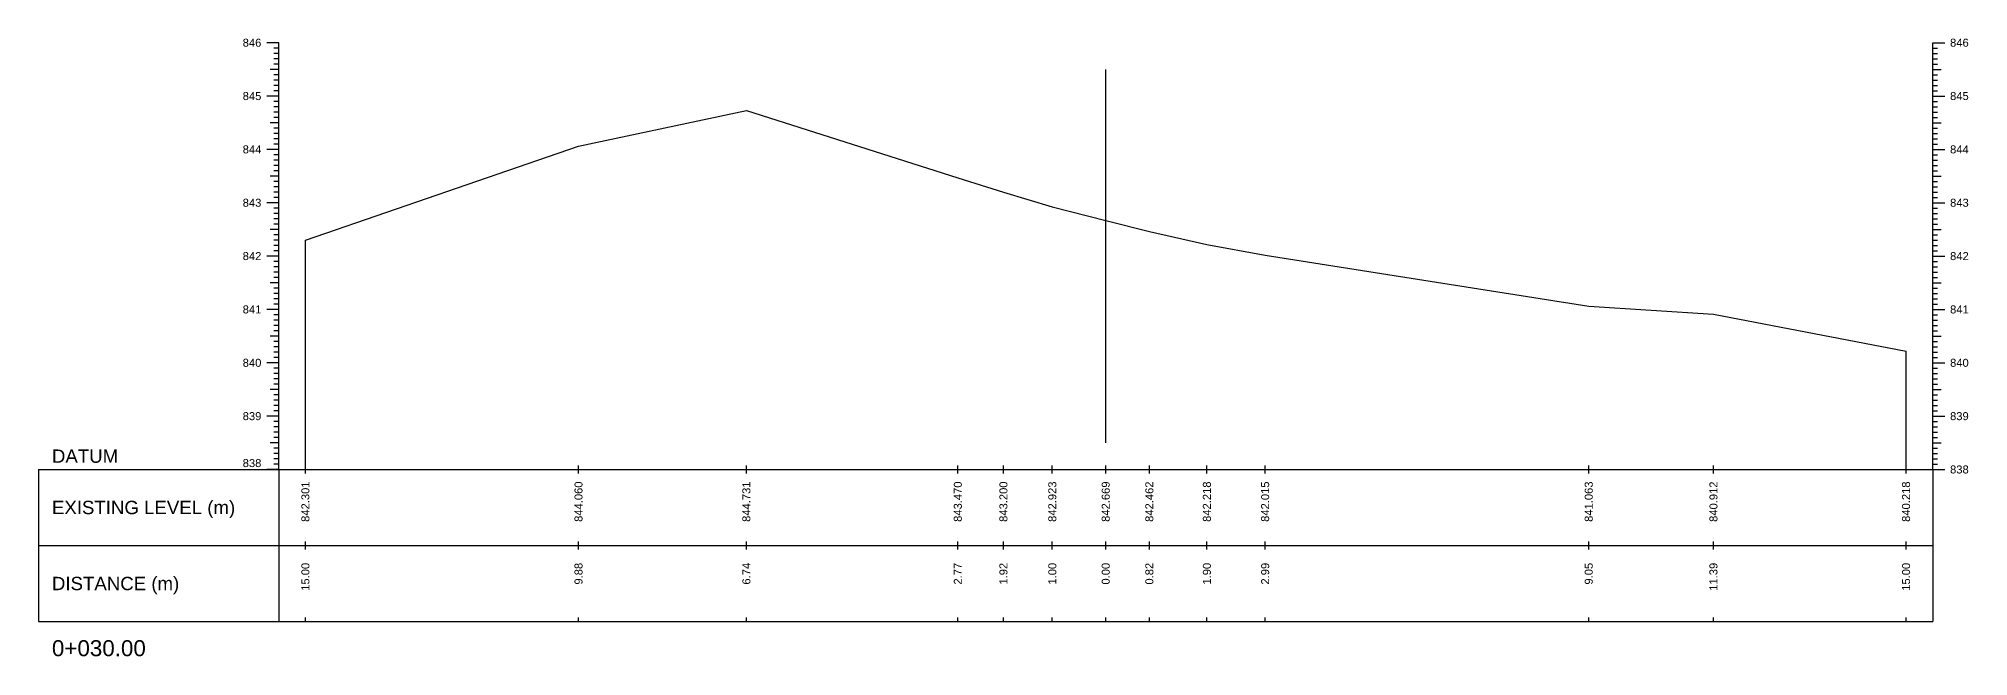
# Model space of a CAD drawing. Header units: millimetres. Extents: x 2757 to 35141, y 547 to 28513.
# Drawn here: x 29929.4 to 30291, y 26750.7 to 26866.6 of the extents above; entities that cross this region are included whole.
import ezdxf
from ezdxf.enums import TextEntityAlignment as Align

# ---------------------------------------------------------------- set-up
doc = ezdxf.new("R2010")
doc.units = ezdxf.units.MM
for name, color, linetype in [('CL', 4, 'Continuous'), ('CS_Drawing', 7, 'Continuous'), ('GL', 3, 'Continuous')]:
    doc.layers.add(name, color=color, linetype=linetype)
doc.styles.get("Standard").update_dxf_attribs({"font": 'arial.ttf'})

msp = doc.modelspace()

# ---------------------------------------------------------------- linework, layer by layer
at = {"layer": 'CL', "ltscale": 10}
msp.add_line((30129.35008, 26790.79126), (30129.35008, 26860.79126), dxfattribs=at)
at = {"layer": 'CS_Drawing'}
for p, q in [((29974.35008, 26865.79126), (29972.10008, 26865.79126)), ((29974.35008, 26865.79126), (29972.77508, 26865.79126)), ((29974.35008, 26865.79126), (29973.45008, 26865.79126)), ((29974.35008, 26864.79126), (29973.45008, 26864.79126)), ((29974.35008, 26863.79126), (29973.45008, 26863.79126)), ((29974.35008, 26862.79126), (29973.45008, 26862.79126)), ((29974.35008, 26785.79126), (29974.35008, 26865.79126)), ((30284.35008, 26865.79126), (30286.60008, 26865.79126)), ((30284.35008, 26865.79126), (30285.92508, 26865.79126)), ((30284.35008, 26865.79126), (30285.25008, 26865.79126)), ((30284.35008, 26785.79126), (30284.35008, 26865.79126)), ((30284.35008, 26864.79126), (30285.25008, 26864.79126)), ((30284.35008, 26863.79126), (30285.25008, 26863.79126)), ((30284.35008, 26862.79126), (30285.25008, 26862.79126)), ((29974.35008, 26860.79126), (29972.77508, 26860.79126)), ((29974.35008, 26861.79126), (29973.45008, 26861.79126)), ((29974.35008, 26860.79126), (29973.45008, 26860.79126)), ((29974.35008, 26859.79126), (29973.45008, 26859.79126)), ((29974.35008, 26858.79126), (29973.45008, 26858.79126)), ((30284.35008, 26861.79126), (30285.25008, 26861.79126)), ((30284.35008, 26860.79126), (30285.92508, 26860.79126)), ((30284.35008, 26860.79126), (30285.25008, 26860.79126)), ((30284.35008, 26859.79126), (30285.25008, 26859.79126)), ((30284.35008, 26858.79126), (30285.25008, 26858.79126)), ((29974.35008, 26855.79126), (29972.10008, 26855.79126)), ((29974.35008, 26855.79126), (29972.77508, 26855.79126)), ((29974.35008, 26857.79126), (29973.45008, 26857.79126)), ((29974.35008, 26856.79126), (29973.45008, 26856.79126)), ((29974.35008, 26855.79126), (29973.45008, 26855.79126)), ((30284.35008, 26857.79126), (30285.25008, 26857.79126)), ((30284.35008, 26856.79126), (30285.25008, 26856.79126)), ((30284.35008, 26855.79126), (30286.60008, 26855.79126)), ((30284.35008, 26855.79126), (30285.92508, 26855.79126)), ((30284.35008, 26855.79126), (30285.25008, 26855.79126)), ((29974.35008, 26854.79126), (29973.45008, 26854.79126)), ((29974.35008, 26853.79126), (29973.45008, 26853.79126)), ((29974.35008, 26852.79126), (29973.45008, 26852.79126)), ((29974.35008, 26851.79126), (29973.45008, 26851.79126)), ((30284.35008, 26854.79126), (30285.25008, 26854.79126)), ((30284.35008, 26853.79126), (30285.25008, 26853.79126)), ((30284.35008, 26852.79126), (30285.25008, 26852.79126)), ((30284.35008, 26851.79126), (30285.25008, 26851.79126)), ((29974.35008, 26850.79126), (29972.77508, 26850.79126)), ((29974.35008, 26850.79126), (29973.45008, 26850.79126)), ((29974.35008, 26849.79126), (29973.45008, 26849.79126)), ((29974.35008, 26848.79126), (29973.45008, 26848.79126)), ((30284.35008, 26850.79126), (30285.92508, 26850.79126)), ((30284.35008, 26850.79126), (30285.25008, 26850.79126)), ((30284.35008, 26849.79126), (30285.25008, 26849.79126)), ((30284.35008, 26848.79126), (30285.25008, 26848.79126)), ((29974.35008, 26845.79126), (29972.10008, 26845.79126)), ((29974.35008, 26845.79126), (29972.77508, 26845.79126)), ((29974.35008, 26847.79126), (29973.45008, 26847.79126)), ((29974.35008, 26846.79126), (29973.45008, 26846.79126)), ((29974.35008, 26845.79126), (29973.45008, 26845.79126)), ((29974.35008, 26844.79126), (29973.45008, 26844.79126)), ((30284.35008, 26847.79126), (30285.25008, 26847.79126)), ((30284.35008, 26846.79126), (30285.25008, 26846.79126)), ((30284.35008, 26845.79126), (30286.60008, 26845.79126)), ((30284.35008, 26845.79126), (30285.92508, 26845.79126)), ((30284.35008, 26845.79126), (30285.25008, 26845.79126)), ((30284.35008, 26844.79126), (30285.25008, 26844.79126)), ((29974.35008, 26840.79126), (29972.77508, 26840.79126)), ((29974.35008, 26843.79126), (29973.45008, 26843.79126)), ((29974.35008, 26842.79126), (29973.45008, 26842.79126)), ((29974.35008, 26841.79126), (29973.45008, 26841.79126)), ((29974.35008, 26840.79126), (29973.45008, 26840.79126)), ((30284.35008, 26843.79126), (30285.25008, 26843.79126)), ((30284.35008, 26842.79126), (30285.25008, 26842.79126)), ((30284.35008, 26841.79126), (30285.25008, 26841.79126)), ((30284.35008, 26840.79126), (30285.92508, 26840.79126)), ((30284.35008, 26840.79126), (30285.25008, 26840.79126)), ((29974.35008, 26839.79126), (29973.45008, 26839.79126)), ((29974.35008, 26838.79126), (29973.45008, 26838.79126)), ((29974.35008, 26837.79126), (29973.45008, 26837.79126)), ((30284.35008, 26839.79126), (30285.25008, 26839.79126)), ((30284.35008, 26838.79126), (30285.25008, 26838.79126)), ((30284.35008, 26837.79126), (30285.25008, 26837.79126)), ((29974.35008, 26835.79126), (29972.10008, 26835.79126)), ((29974.35008, 26835.79126), (29972.77508, 26835.79126)), ((29974.35008, 26836.79126), (29973.45008, 26836.79126)), ((29974.35008, 26835.79126), (29973.45008, 26835.79126)), ((29974.35008, 26834.79126), (29973.45008, 26834.79126)), ((29974.35008, 26833.79126), (29973.45008, 26833.79126)), ((30284.35008, 26836.79126), (30285.25008, 26836.79126)), ((30284.35008, 26835.79126), (30286.60008, 26835.79126)), ((30284.35008, 26835.79126), (30285.92508, 26835.79126)), ((30284.35008, 26835.79126), (30285.25008, 26835.79126)), ((30284.35008, 26834.79126), (30285.25008, 26834.79126)), ((30284.35008, 26833.79126), (30285.25008, 26833.79126)), ((29974.35008, 26830.79126), (29972.77508, 26830.79126)), ((29974.35008, 26832.79126), (29973.45008, 26832.79126)), ((29974.35008, 26831.79126), (29973.45008, 26831.79126)), ((29974.35008, 26830.79126), (29973.45008, 26830.79126)), ((29974.35008, 26829.79126), (29973.45008, 26829.79126)), ((30284.35008, 26832.79126), (30285.25008, 26832.79126)), ((30284.35008, 26831.79126), (30285.25008, 26831.79126)), ((30284.35008, 26830.79126), (30285.92508, 26830.79126)), ((30284.35008, 26830.79126), (30285.25008, 26830.79126)), ((30284.35008, 26829.79126), (30285.25008, 26829.79126)), ((29974.35008, 26828.79126), (29973.45008, 26828.79126)), ((29974.35008, 26827.79126), (29973.45008, 26827.79126)), ((29974.35008, 26826.79126), (29973.45008, 26826.79126)), ((29979.35008, 26785.79126), (29979.35008, 26828.80126)), ((30284.35008, 26828.79126), (30285.25008, 26828.79126)), ((30284.35008, 26827.79126), (30285.25008, 26827.79126)), ((30284.35008, 26826.79126), (30285.25008, 26826.79126)), ((29974.35008, 26825.79126), (29972.10008, 26825.79126)), ((29974.35008, 26825.79126), (29972.77508, 26825.79126)), ((29974.35008, 26825.79126), (29973.45008, 26825.79126)), ((29974.35008, 26824.79126), (29973.45008, 26824.79126)), ((29974.35008, 26823.79126), (29973.45008, 26823.79126)), ((29974.35008, 26822.79126), (29973.45008, 26822.79126)), ((30284.35008, 26825.79126), (30286.60008, 26825.79126)), ((30284.35008, 26825.79126), (30285.92508, 26825.79126)), ((30284.35008, 26825.79126), (30285.25008, 26825.79126)), ((30284.35008, 26824.79126), (30285.25008, 26824.79126)), ((30284.35008, 26823.79126), (30285.25008, 26823.79126)), ((30284.35008, 26822.79126), (30285.25008, 26822.79126)), ((29974.35008, 26820.79126), (29972.77508, 26820.79126)), ((29974.35008, 26821.79126), (29973.45008, 26821.79126)), ((29974.35008, 26820.79126), (29973.45008, 26820.79126)), ((29974.35008, 26819.79126), (29973.45008, 26819.79126)), ((30284.35008, 26821.79126), (30285.25008, 26821.79126)), ((30284.35008, 26820.79126), (30285.92508, 26820.79126)), ((30284.35008, 26820.79126), (30285.25008, 26820.79126)), ((30284.35008, 26819.79126), (30285.25008, 26819.79126)), ((29974.35008, 26815.79126), (29972.10008, 26815.79126)), ((29974.35008, 26815.79126), (29972.77508, 26815.79126)), ((29974.35008, 26818.79126), (29973.45008, 26818.79126)), ((29974.35008, 26817.79126), (29973.45008, 26817.79126)), ((29974.35008, 26816.79126), (29973.45008, 26816.79126)), ((29974.35008, 26815.79126), (29973.45008, 26815.79126)), ((30284.35008, 26818.79126), (30285.25008, 26818.79126)), ((30284.35008, 26817.79126), (30285.25008, 26817.79126)), ((30284.35008, 26816.79126), (30285.25008, 26816.79126)), ((30284.35008, 26815.79126), (30286.60008, 26815.79126)), ((30284.35008, 26815.79126), (30285.92508, 26815.79126)), ((30284.35008, 26815.79126), (30285.25008, 26815.79126)), ((29974.35008, 26814.79126), (29973.45008, 26814.79126)), ((29974.35008, 26813.79126), (29973.45008, 26813.79126)), ((29974.35008, 26812.79126), (29973.45008, 26812.79126)), ((29974.35008, 26811.79126), (29973.45008, 26811.79126)), ((30284.35008, 26814.79126), (30285.25008, 26814.79126)), ((30284.35008, 26813.79126), (30285.25008, 26813.79126)), ((30284.35008, 26812.79126), (30285.25008, 26812.79126)), ((30284.35008, 26811.79126), (30285.25008, 26811.79126)), ((29974.35008, 26810.79126), (29972.77508, 26810.79126)), ((29974.35008, 26810.79126), (29973.45008, 26810.79126)), ((29974.35008, 26809.79126), (29973.45008, 26809.79126)), ((29974.35008, 26808.79126), (29973.45008, 26808.79126)), ((30284.35008, 26810.79126), (30285.92508, 26810.79126)), ((30284.35008, 26810.79126), (30285.25008, 26810.79126)), ((30284.35008, 26809.79126), (30285.25008, 26809.79126)), ((30284.35008, 26808.79126), (30285.25008, 26808.79126)), ((29974.35008, 26805.79126), (29972.10008, 26805.79126)), ((29974.35008, 26805.79126), (29972.77508, 26805.79126)), ((29974.35008, 26807.79126), (29973.45008, 26807.79126)), ((29974.35008, 26806.79126), (29973.45008, 26806.79126)), ((29974.35008, 26805.79126), (29973.45008, 26805.79126)), ((29974.35008, 26804.79126), (29973.45008, 26804.79126)), ((30279.35008, 26785.79126), (30279.35008, 26807.97126)), ((30284.35008, 26807.79126), (30285.25008, 26807.79126)), ((30284.35008, 26806.79126), (30285.25008, 26806.79126)), ((30284.35008, 26805.79126), (30286.60008, 26805.79126)), ((30284.35008, 26805.79126), (30285.92508, 26805.79126)), ((30284.35008, 26805.79126), (30285.25008, 26805.79126)), ((30284.35008, 26804.79126), (30285.25008, 26804.79126)), ((29974.35008, 26803.79126), (29973.45008, 26803.79126)), ((29974.35008, 26802.79126), (29973.45008, 26802.79126)), ((29974.35008, 26801.79126), (29973.45008, 26801.79126)), ((30284.35008, 26803.79126), (30285.25008, 26803.79126)), ((30284.35008, 26802.79126), (30285.25008, 26802.79126)), ((30284.35008, 26801.79126), (30285.25008, 26801.79126)), ((29974.35008, 26800.79126), (29972.77508, 26800.79126)), ((29974.35008, 26800.79126), (29973.45008, 26800.79126)), ((29974.35008, 26799.79126), (29973.45008, 26799.79126)), ((29974.35008, 26798.79126), (29973.45008, 26798.79126)), ((29974.35008, 26797.79126), (29973.45008, 26797.79126)), ((30284.35008, 26800.79126), (30285.92508, 26800.79126)), ((30284.35008, 26800.79126), (30285.25008, 26800.79126)), ((30284.35008, 26799.79126), (30285.25008, 26799.79126)), ((30284.35008, 26798.79126), (30285.25008, 26798.79126)), ((30284.35008, 26797.79126), (30285.25008, 26797.79126)), ((29974.35008, 26795.79126), (29972.10008, 26795.79126)), ((29974.35008, 26795.79126), (29972.77508, 26795.79126)), ((29974.35008, 26796.79126), (29973.45008, 26796.79126)), ((29974.35008, 26795.79126), (29973.45008, 26795.79126)), ((29974.35008, 26794.79126), (29973.45008, 26794.79126)), ((29974.35008, 26793.79126), (29973.45008, 26793.79126)), ((30284.35008, 26796.79126), (30285.25008, 26796.79126)), ((30284.35008, 26795.79126), (30286.60008, 26795.79126)), ((30284.35008, 26795.79126), (30285.92508, 26795.79126)), ((30284.35008, 26795.79126), (30285.25008, 26795.79126)), ((30284.35008, 26794.79126), (30285.25008, 26794.79126)), ((30284.35008, 26793.79126), (30285.25008, 26793.79126)), ((29974.35008, 26790.79126), (29972.77508, 26790.79126)), ((29974.35008, 26792.79126), (29973.45008, 26792.79126)), ((29974.35008, 26791.79126), (29973.45008, 26791.79126)), ((29974.35008, 26790.79126), (29973.45008, 26790.79126)), ((30284.35008, 26792.79126), (30285.25008, 26792.79126)), ((30284.35008, 26791.79126), (30285.25008, 26791.79126)), ((30284.35008, 26790.79126), (30285.92508, 26790.79126)), ((30284.35008, 26790.79126), (30285.25008, 26790.79126)), ((29974.35008, 26789.79126), (29973.45008, 26789.79126)), ((29974.35008, 26788.79126), (29973.45008, 26788.79126)), ((29974.35008, 26787.79126), (29973.45008, 26787.79126)), ((29974.35008, 26786.79126), (29973.45008, 26786.79126)), ((29979.35008, 26785.04126), (29979.35008, 26786.54126)), ((30030.53908, 26785.04126), (30030.53908, 26786.54126)), ((30061.9997, 26785.04126), (30061.9997, 26786.54126)), ((30101.6272, 26785.04126), (30101.6272, 26786.54126)), ((30110.17439, 26785.04126), (30110.17439, 26786.54126)), ((30119.34, 26785.04126), (30119.34, 26786.54126)), ((30129.35008, 26785.04126), (30129.35008, 26786.54126)), ((30137.52588, 26785.04126), (30137.52588, 26786.54126)), ((30148.30748, 26785.04126), (30148.30748, 26786.54126)), ((30159.23081, 26785.04126), (30159.23081, 26786.54126)), ((30219.87262, 26785.04126), (30219.87262, 26786.54126)), ((30243.24947, 26785.04126), (30243.24947, 26786.54126)), ((30279.35008, 26785.04126), (30279.35008, 26786.54126)), ((30284.35008, 26789.79126), (30285.25008, 26789.79126)), ((30284.35008, 26788.79126), (30285.25008, 26788.79126)), ((30284.35008, 26787.79126), (30285.25008, 26787.79126)), ((30284.35008, 26786.79126), (30285.25008, 26786.79126)), ((29929.35008, 26785.79126), (29974.35008, 26785.79126)), ((29929.35008, 26785.79126), (29929.35008, 26757.29126)), ((29974.35008, 26785.79126), (29972.10008, 26785.79126)), ((29974.35008, 26785.79126), (29972.77508, 26785.79126)), ((29974.35008, 26785.79126), (29973.45008, 26785.79126)), ((29974.35008, 26785.79126), (30284.35008, 26785.79126)), ((29974.35008, 26785.79126), (29974.35008, 26757.29126)), ((30284.35008, 26785.79126), (30286.60008, 26785.79126)), ((30284.35008, 26785.79126), (30285.92508, 26785.79126)), ((30284.35008, 26785.79126), (30285.25008, 26785.79126)), ((30284.35008, 26785.79126), (30284.35008, 26757.29126)), ((29979.35008, 26770.79126), (29979.35008, 26772.29126)), ((30030.53908, 26770.79126), (30030.53908, 26772.29126)), ((30061.9997, 26770.79126), (30061.9997, 26772.29126)), ((30101.6272, 26770.79126), (30101.6272, 26772.29126)), ((30110.17439, 26770.79126), (30110.17439, 26772.29126)), ((30119.34, 26770.79126), (30119.34, 26772.29126)), ((30129.35008, 26770.79126), (30129.35008, 26772.29126)), ((30137.52588, 26770.79126), (30137.52588, 26772.29126)), ((30148.30748, 26770.79126), (30148.30748, 26772.29126)), ((30159.23081, 26770.79126), (30159.23081, 26772.29126)), ((30219.87262, 26770.79126), (30219.87262, 26772.29126)), ((30243.24947, 26770.79126), (30243.24947, 26772.29126)), ((30279.35008, 26770.79126), (30279.35008, 26772.29126)), ((29929.35008, 26771.54126), (29974.35008, 26771.54126)), ((29974.35008, 26771.54126), (30284.35008, 26771.54126)), ((29974.35008, 26771.54126), (30284.35008, 26771.54126)), ((29979.35008, 26757.29126), (29979.35008, 26758.04126)), ((30030.53908, 26757.29126), (30030.53908, 26758.04126)), ((30061.9997, 26757.29126), (30061.9997, 26758.04126)), ((30101.6272, 26757.29126), (30101.6272, 26758.04126)), ((30110.17439, 26757.29126), (30110.17439, 26758.04126)), ((30119.34, 26757.29126), (30119.34, 26758.04126)), ((30129.35008, 26757.29126), (30129.35008, 26758.04126)), ((30137.52588, 26757.29126), (30137.52588, 26758.04126)), ((30148.30748, 26757.29126), (30148.30748, 26758.04126)), ((30159.23081, 26757.29126), (30159.23081, 26758.04126)), ((30219.87262, 26757.29126), (30219.87262, 26758.04126)), ((30243.24947, 26757.29126), (30243.24947, 26758.04126)), ((30279.35008, 26757.29126), (30279.35008, 26758.04126)), ((29929.35008, 26757.29126), (29974.35008, 26757.29126)), ((29974.35008, 26757.29126), (30284.35008, 26757.29126))]:
    msp.add_line(p, q, dxfattribs=at)
at = {"layer": 'GL'}
msp.add_lwpolyline([(29979.35008, 26828.80126), (30030.53908, 26846.39126), (30061.9997, 26853.10126), (30101.6272, 26840.49126), (30110.17439, 26837.79126), (30119.34, 26835.02126), (30129.35008, 26832.48126), (30137.52588, 26830.41126), (30148.30748, 26827.97126), (30159.23081, 26825.94126), (30219.87262, 26816.42126), (30243.24947, 26814.91126), (30279.35008, 26807.97126)], dxfattribs=at)

# ---------------------------------------------------------------- texts
at = {"layer": 'CS_Drawing'}
for s, p in [('846', (29971.10008, 26865.79126)), ('845', (29971.10008, 26855.79126)), ('844', (29971.10008, 26845.79126)), ('843', (29971.10008, 26835.79126)), ('842', (29971.10008, 26825.79126)), ('841', (29971.10008, 26815.79126)), ('840', (29971.10008, 26805.79126)), ('839', (29971.10008, 26795.79126))]:
    msp.add_text(s, height=1.5, dxfattribs=at).set_placement(p, align=Align.MIDDLE_RIGHT)
for s, height, p in [('846', 1.5, (30287.60008, 26865.79126)), ('845', 1.5, (30287.60008, 26855.79126)), ('844', 1.5, (30287.60008, 26845.79126)), ('843', 1.5, (30287.60008, 26835.79126)), ('842', 1.5, (30287.60008, 26825.79126)), ('841', 1.5, (30287.60008, 26815.79126)), ('840', 1.5, (30287.60008, 26805.79126)), ('839', 1.5, (30287.60008, 26795.79126)), ('DATUM', 2.5, (29931.85008, 26788.29126)), ('838', 1.5, (30287.60008, 26785.79126)), ('838', 1.5, (30287.60008, 26785.79126)), ('EXISTING LEVEL (m)', 2.5, (29931.85008, 26778.66626)), ('DISTANCE (m)', 2.5, (29931.85008, 26764.41626)), ('0+030.00', 3, (29931.85008, 26752.29126))]:
    msp.add_text(s, height=height, dxfattribs=at).set_placement(p, align=Align.MIDDLE_LEFT)
msp.add_text('838', height=1.5, dxfattribs=at).set_placement((29971.10008, 26786.24126), align=Align.RIGHT)
for s, p in [('842.301', (29979.35008, 26783.54126)), ('844.060', (30030.53908, 26783.54126)), ('844.731', (30061.9997, 26783.54126)), ('843.470', (30101.6272, 26783.54126)), ('843.200', (30110.17439, 26783.54126)), ('842.923', (30119.34, 26783.54126)), ('842.669', (30129.35008, 26783.54126)), ('842.462', (30137.52588, 26783.54126)), ('842.218', (30148.30748, 26783.54126)), ('842.015', (30159.23081, 26783.54126)), ('841.063', (30219.87262, 26783.54126)), ('840.912', (30243.24947, 26783.54126)), ('840.218', (30279.35008, 26783.54126)), ('15.00', (29979.35008, 26768.29126)), ('9.88', (30030.53908, 26768.29126)), ('6.74', (30061.9997, 26768.29126)), ('2.77', (30101.6272, 26768.29126)), ('1.92', (30110.17439, 26768.29126)), ('1.00', (30119.34, 26768.29126)), ('0.00', (30129.35008, 26768.29126)), ('0.82', (30137.52588, 26768.29126)), ('1.90', (30148.30748, 26768.29126)), ('2.99', (30159.23081, 26768.29126)), ('9.05', (30219.87262, 26768.29126)), ('11.39', (30243.24947, 26768.29126)), ('15.00', (30279.35008, 26768.29126))]:
    msp.add_text(s, height=1.5, rotation=90, dxfattribs=at).set_placement(p, align=Align.MIDDLE_RIGHT)

doc.saveas('drawing.dxf')
